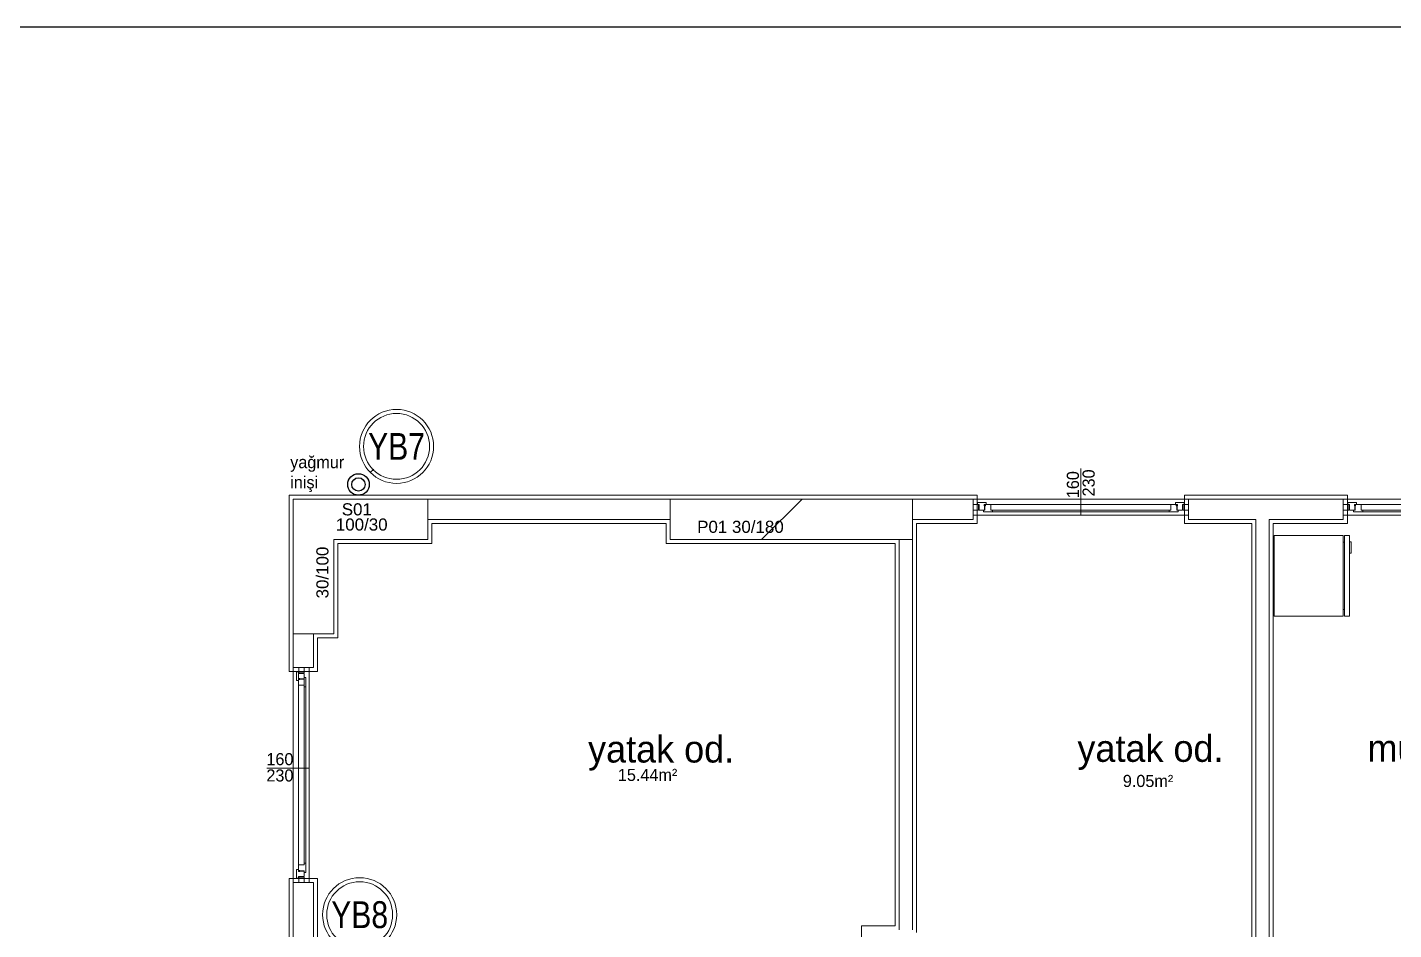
# Model space of a CAD drawing. Header units: centimetres. Extents: x 247352 to 270197, y -444050 to -441150.
# Drawn here: x 252558 to 253573, y -441821 to -441150 of the extents above; entities that cross this region are included whole.
import ezdxf
from ezdxf.enums import TextEntityAlignment as Align

# ---------------------------------------------------------------- set-up
doc = ezdxf.new("R2010")
doc.units = ezdxf.units.CM
for name, color, linetype, lineweight in [('ROTAS-MIMARI', 8, 'Continuous', 13), ('ROTAS-MIMARI-YAZI', 8, 'Continuous', 13), ('ROTAS-SIHHI-YAGMUR-NO', 3, 'Continuous', 18)]:
    doc.layers.add(name, color=color, linetype=linetype, lineweight=lineweight)
for name, color, linetype in [('ROTAS-PAFTA', 144, 'Continuous'), ('ROTAS-SEMBOL-KILAVUZ', 9, 'Continuous'), ('ROTAS-SIHHI-SEMBOL', 5, 'Continuous')]:
    doc.layers.add(name, color=color, linetype=linetype)
doc.styles.add('arial_1_18', font='arial.ttf', dxfattribs={"height": 0.2})
doc.styles.add('ROTAS-YAZI', font='arial.ttf')
pattern_1 = [(45, (11555268.9, -21881944.5), (-441.941738, 441.941738), []), (45, (11555710.8, -21881944.5), (-441.941738, 441.941738), [781.25, -156.25, 0, -156.25])]

# ---------------------------------------------------------------- blocks, each defined once
blk = doc.blocks.new('ROTAS-S2-KOLON-YAGMUR')
at = {"color": 3}
for radius in [8, 5]:
    blk.add_circle((0, 0), radius, dxfattribs=at)
blk = doc.blocks.new('ROTAS-S2-KOLON-NO-YAGMUR')
at = {"color": 1}
for radius in [27.5, 24.5]:
    blk.add_circle((0, 0), radius, dxfattribs=at)
at = {"color": 3, "style": 'ROTAS-YAZI', "width": 0.8}
blk.add_attdef('NO', text='', height=20, dxfattribs=at).set_placement((0, 0), align=Align.MIDDLE_CENTER)

msp = doc.modelspace()

# ---------------------------------------------------------------- hatches: boundary and pattern name
at = {"layer": 'ROTAS-MIMARI', "ltscale": 0.03}
h = msp.add_hatch(dxfattribs=at)
h.set_pattern_fill('ANSI35', color=256, scale=50, style=0)
h.set_pattern_definition(pattern_1)
h.paths.add_polyline_path([(252855.2, -441500.8), (252755.2, -441500.8), (252755.2, -441600.8), (252785.2, -441600.8), (252785.2, -441530.8), (252855.2, -441530.8)])
h.paths.add_polyline_path([(252783.7, -441576.8), (252783.7, -441533.7), (252769.8, -441533.7), (252769.8, -441576.8)], flags=24)
h.paths.add_polyline_path([(252784.5, -441526.6), (252827.6, -441526.6), (252827.6, -441512.6), (252784.5, -441512.6)], flags=24)
h.paths.add_polyline_path([(252788.9, -441515.3), (252815.9, -441515.3), (252815.9, -441501.4), (252788.9, -441501.4)], flags=24)
h = msp.add_hatch(dxfattribs=at)
h.set_pattern_fill('ANSI35', color=256, scale=50, style=0)
h.set_pattern_definition(pattern_1)
h.paths.add_polyline_path([(253215.2, -441500.8), (253035.2, -441500.8), (253035.2, -441530.8), (253215.2, -441530.8)])
h.paths.add_polyline_path([(253052.9, -441528.3), (253121.9, -441528.3), (253121.9, -441514.3), (253052.9, -441514.3)], flags=24)

# ---------------------------------------------------------------- linework, layer by layer
for p, q in [((253340.2, -441477.9), (253340.2, -441512.6)), ((252855.2, -441497.8), (252752.2, -441497.8)), ((252752.2, -441497.8), (252752.2, -441600.8)), ((253035.2, -441497.8), (252855.2, -441497.8)), ((252855.2, -441500.8), (253035.2, -441500.8)), ((253215.2, -441497.8), (253035.2, -441497.8)), ((253263.2, -441497.8), (253215.2, -441497.8)), ((253215.2, -441500.8), (253260.2, -441500.8)), ((253260.2, -441515.8), (253260.2, -441500.8)), ((253260.2, -441515.8), (253260.2, -441500.8)), ((253260.2, -441500.8), (253420.2, -441500.8)), ((253264.2, -441504.8), (253260.2, -441504.8)), ((253263.2, -441518.8), (253263.2, -441497.8)), ((253263.5, -441503.2), (253263.5, -441504.6)), ((253269.9, -441503.2), (253263.5, -441503.2)), ((253264.7, -441504.6), (253263.5, -441504.6)), ((253264.2, -441508.8), (253264.2, -441504.8)), ((253264.7, -441504.6), (253264.7, -441508.8)), ((253268.4, -441504.6), (253268.4, -441505.6)), ((253269.9, -441504.6), (253268.4, -441504.6)), ((253268.7, -441505.6), (253268.4, -441505.6)), ((253268.7, -441505.6), (253268.7, -441508.8)), ((253269, -441504.6), (253273.4, -441504.6)), ((253269, -441504.6), (253269, -441505.1)), ((253269.3, -441505.1), (253269, -441505.1)), ((253269.3, -441505.6), (253269, -441505.6)), ((253269, -441505.6), (253269, -441508.8)), ((253269.3, -441505.1), (253269.3, -441505.6)), ((253269.9, -441503.2), (253269.9, -441504.6)), ((253407, -441504.6), (253273.4, -441504.6)), ((253273.4, -441504.6), (253273.4, -441508.8)), ((253411.4, -441504.6), (253407, -441504.6)), ((253407, -441504.6), (253407, -441508.8)), ((253410.5, -441503.2), (253410.5, -441504.6)), ((253410.5, -441503.2), (253416.9, -441503.2)), ((253410.5, -441504.6), (253412, -441504.6)), ((253411.1, -441505.1), (253411.4, -441505.1)), ((253411.1, -441505.1), (253411.1, -441505.6)), ((253411.1, -441505.6), (253411.4, -441505.6)), ((253411.4, -441504.6), (253411.4, -441505.1)), ((253411.4, -441505.6), (253411.4, -441508.8)), ((253411.7, -441505.6), (253411.7, -441508.8)), ((253411.7, -441505.6), (253412, -441505.6)), ((253412, -441504.6), (253412, -441505.6)), ((253415.7, -441504.6), (253415.7, -441508.8)), ((253415.7, -441504.6), (253416.9, -441504.6)), ((253416.2, -441504.8), (253420.2, -441504.8)), ((253416.2, -441508.8), (253416.2, -441504.8)), ((253416.9, -441503.2), (253416.9, -441504.6)), ((253538.2, -441497.8), (253417.2, -441497.8)), ((253417.2, -441497.8), (253417.2, -441518.8)), ((253420.2, -441500.8), (253535.2, -441500.8)), ((253420.2, -441515.8), (253420.2, -441500.8)), ((253535.2, -441515.8), (253535.2, -441500.8)), ((253535.2, -441515.8), (253535.2, -441500.8)), ((253535.2, -441500.8), (253695.2, -441500.8)), ((253539.2, -441504.8), (253535.2, -441504.8)), ((253538.2, -441518.8), (253538.2, -441497.8)), ((253538.5, -441503.2), (253538.5, -441504.6)), ((253544.9, -441503.2), (253538.5, -441503.2)), ((253539.7, -441504.6), (253538.5, -441504.6)), ((253539.2, -441508.8), (253539.2, -441504.8)), ((253539.7, -441504.6), (253539.7, -441508.8)), ((253543.4, -441504.6), (253543.4, -441505.6)), ((253544.9, -441504.6), (253543.4, -441504.6)), ((253543.7, -441505.6), (253543.4, -441505.6)), ((253543.7, -441505.6), (253543.7, -441508.8)), ((253544, -441504.6), (253548.4, -441504.6)), ((253544, -441504.6), (253544, -441505.1)), ((253544.3, -441505.1), (253544, -441505.1)), ((253544.3, -441505.6), (253544, -441505.6)), ((253544, -441505.6), (253544, -441508.8)), ((253544.3, -441505.1), (253544.3, -441505.6)), ((253544.9, -441503.2), (253544.9, -441504.6)), ((253682, -441504.6), (253548.4, -441504.6)), ((253548.4, -441504.6), (253548.4, -441508.8)), ((252855.2, -441515.8), (253035.2, -441515.8)), ((253215.2, -441515.8), (253260.2, -441515.8)), ((253260.2, -441508.8), (253264.2, -441508.8)), ((253260.2, -441512.6), (253420.2, -441512.6)), ((253268.7, -441508.8), (253264.7, -441508.8)), ((253267.8, -441508.8), (253269, -441508.8)), ((253267.8, -441508.8), (253267.8, -441510.2)), ((253274.6, -441510.2), (253267.8, -441510.2)), ((253274.6, -441508.8), (253273.4, -441508.8)), ((253405.8, -441508.8), (253274.6, -441508.8)), ((253274.6, -441508.8), (253274.6, -441510.2)), ((253274.6, -441510.2), (253405.8, -441510.2)), ((253405.8, -441508.8), (253405.8, -441510.2)), ((253405.8, -441508.8), (253407, -441508.8)), ((253405.8, -441510.2), (253412.6, -441510.2)), ((253412.6, -441508.8), (253411.4, -441508.8)), ((253411.7, -441508.8), (253415.7, -441508.8)), ((253412.6, -441508.8), (253412.6, -441510.2)), ((253420.2, -441508.8), (253416.2, -441508.8)), ((253420.2, -441515.8), (253470.2, -441515.8)), ((253470.2, -441515.8), (253470.2, -441870.8)), ((253480.2, -441515.8), (253480.2, -441870.8)), ((253480.2, -441515.8), (253535.2, -441515.8)), ((253535.2, -441508.8), (253539.2, -441508.8)), ((253535.2, -441512.6), (253695.2, -441512.6)), ((253543.7, -441508.8), (253539.7, -441508.8)), ((253542.8, -441508.8), (253544, -441508.8)), ((253542.8, -441508.8), (253542.8, -441510.2)), ((253549.6, -441510.2), (253542.8, -441510.2)), ((253549.6, -441508.8), (253548.4, -441508.8)), ((253680.8, -441508.8), (253549.6, -441508.8)), ((253549.6, -441508.8), (253549.6, -441510.2)), ((253549.6, -441510.2), (253680.8, -441510.2)), ((252858.2, -441518.8), (253032.2, -441518.8)), ((252858.2, -441533.8), (252858.2, -441518.8)), ((253032.2, -441518.8), (253032.2, -441533.8)), ((253218.2, -441518.8), (253263.2, -441518.8)), ((253218.2, -441533.8), (253218.2, -441518.8)), ((253417.2, -441518.8), (253467.2, -441518.8)), ((253467.2, -441518.8), (253467.2, -441867.8)), ((253483.2, -441867.8), (253483.2, -441518.8)), ((253483.2, -441518.8), (253538.2, -441518.8)), ((252788.2, -441603.8), (252788.2, -441533.8)), ((252788.2, -441533.8), (252858.2, -441533.8)), ((253032.2, -441533.8), (253202.2, -441533.8)), ((253202.2, -441533.8), (253202.2, -441817.8)), ((253205.2, -441820.8), (253205.2, -441530.8)), ((253215.2, -441820.8), (253215.2, -441530.8)), ((253218.2, -441822.8), (253218.2, -441533.8)), ((253535.1, -441527.8), (253483.9, -441527.8)), ((253483.9, -441527.8), (253483.9, -441587.8)), ((253535, -441587.8), (253535.1, -441527.8)), ((253535.1, -441532.8), (253536, -441532.8)), ((253536, -441527.8), (253536, -441587.8)), ((253539.9, -441527.8), (253536, -441527.8)), ((253539.9, -441587.8), (253539.9, -441527.8)), ((253539.9, -441532.5), (253541, -441532.5)), ((253539.9, -441540.9), (253539.9, -441532.5)), ((253541, -441532.5), (253541, -441540.9)), ((253541, -441540.9), (253539.9, -441540.9)), ((253535, -441582.8), (253536, -441582.8)), ((253483.9, -441587.8), (253535, -441587.8)), ((253536, -441587.8), (253539.9, -441587.8)), ((252752.2, -441600.8), (252752.2, -441628.8)), ((252755.2, -441625.8), (252755.2, -441600.8)), ((252770.2, -441625.8), (252770.2, -441600.8)), ((252773.2, -441628.8), (252773.2, -441603.8)), ((252773.2, -441603.8), (252788.2, -441603.8)), ((252770.2, -441625.8), (252755.2, -441625.8)), ((252755.2, -441785.8), (252755.2, -441625.8)), ((252759.2, -441629.8), (252759.2, -441625.8)), ((252763.2, -441625.8), (252763.2, -441629.8)), ((252767.1, -441785.8), (252767.1, -441625.8)), ((252752.2, -441628.8), (252773.2, -441628.8)), ((252757.6, -441629.1), (252759, -441629.1)), ((252757.6, -441635.5), (252757.6, -441629.1)), ((252757.6, -441635.5), (252759, -441635.5)), ((252759, -441629.1), (252759, -441772.6)), ((252759, -441630.3), (252759, -441629.1)), ((252759, -441630.3), (252763.2, -441630.3)), ((252759, -441634), (252760, -441634)), ((252759, -441635.5), (252759, -441634)), ((252759, -441634.6), (252759, -441639)), ((252759, -441634.6), (252759.5, -441634.6)), ((252763.2, -441629.8), (252759.2, -441629.8)), ((252759.5, -441634.9), (252759.5, -441634.6)), ((252759.5, -441634.9), (252760, -441634.9)), ((252760, -441634.3), (252760, -441634)), ((252760, -441634.3), (252763.2, -441634.3)), ((252760, -441634.9), (252760, -441634.6)), ((252760, -441634.6), (252763.2, -441634.6)), ((252763.2, -441630.3), (252763.2, -441771.4)), ((252763.2, -441634.3), (252763.2, -441630.3)), ((252763.2, -441633.4), (252763.2, -441634.6)), ((252763.2, -441633.4), (252764.6, -441633.4)), ((252764.6, -441771.4), (252764.6, -441633.4)), ((252764.6, -441640.2), (252764.6, -441633.4)), ((252759, -441639), (252763.2, -441639)), ((252763.2, -441640.2), (252763.2, -441639)), ((252763.2, -441640.2), (252764.6, -441640.2)), ((252735.6, -441700.8), (252767.1, -441700.8)), ((252757.6, -441776.1), (252757.6, -441782.5)), ((252757.6, -441776.1), (252759, -441776.1)), ((252759, -441772.6), (252763.2, -441772.6)), ((252759, -441777), (252759, -441772.6)), ((252759, -441776.1), (252759, -441777.6)), ((252759, -441777), (252759.5, -441777)), ((252759, -441777.6), (252760, -441777.6)), ((252759.5, -441776.7), (252760, -441776.7)), ((252759.5, -441776.7), (252759.5, -441777)), ((252760, -441776.7), (252760, -441777)), ((252760, -441777), (252763.2, -441777)), ((252760, -441777.3), (252760, -441777.6)), ((252760, -441777.3), (252763.2, -441777.3)), ((252763.2, -441771.4), (252763.2, -441772.6)), ((252763.2, -441771.4), (252764.6, -441771.4)), ((252763.2, -441778.2), (252763.2, -441777)), ((252763.2, -441777.3), (252763.2, -441781.3)), ((252763.2, -441778.2), (252764.6, -441778.2)), ((252764.6, -441771.4), (252764.6, -441778.2)), ((252752.2, -441782.8), (252752.2, -441845.8)), ((252773.2, -441782.8), (252752.2, -441782.8)), ((252755.2, -441845.8), (252755.2, -441785.8)), ((252770.2, -441785.8), (252755.2, -441785.8)), ((252757.6, -441782.5), (252759, -441782.5)), ((252759, -441781.3), (252759, -441782.5)), ((252759, -441781.3), (252763.2, -441781.3)), ((252759.2, -441781.8), (252759.2, -441785.8)), ((252763.2, -441781.8), (252759.2, -441781.8)), ((252763.2, -441785.8), (252763.2, -441781.8)), ((252770.2, -441845.8), (252770.2, -441785.8)), ((252773.2, -441842.8), (252773.2, -441782.8)), ((253177.2, -441817.8), (253177.2, -441867.8)), ((253202.2, -441817.8), (253177.2, -441817.8))]:
    msp.add_line(p, q, dxfattribs=at)
for points in [[(252755.2, -441600.8), (252755.2, -441500.8)], [(252755.2, -441500.8), (252855.2, -441500.8)], [(252855.2, -441500.8), (252855.2, -441530.8)], [(253035.2, -441530.8), (253035.2, -441500.8)], [(253035.2, -441500.8), (253215.2, -441500.8)], [(253215.2, -441530.8), (253215.2, -441500.8)], [(252855.2, -441530.8), (252785.2, -441530.8)], [(252785.2, -441530.8), (252785.2, -441600.8)], [(253035.2, -441530.8), (253215.2, -441530.8)], [(252785.2, -441600.8), (252755.2, -441600.8)]]:
    msp.add_lwpolyline(points, dxfattribs=at)
for radius in [8, 5]:
    msp.add_circle((252803.6, -441489.8), radius, dxfattribs=at)
at = {"layer": 'ROTAS-PAFTA'}
msp.add_lwpolyline([(252513, -444050), (254578, -444050), (254578, -441150), (252513, -441150)], close=True, dxfattribs=at)
at = {"layer": 'ROTAS-SEMBOL-KILAVUZ'}
msp.add_line((252814.9, -441478.5), (252812.4, -441481), dxfattribs=at)

# ---------------------------------------------------------------- block references
at = {"layer": 'ROTAS-SIHHI-SEMBOL'}
msp.add_blockref('ROTAS-S2-KOLON-YAGMUR', (252803.6, -441489.8), dxfattribs=at)
at = {"layer": 'ROTAS-SIHHI-YAGMUR-NO'}
for p, values in [((252831.9, -441461.5), {'NO': 'YB7'}), ((252804.5, -441809.6), {'NO': 'YB8'})]:
    msp.add_blockref('ROTAS-S2-KOLON-NO-YAGMUR', p, dxfattribs=at).add_auto_attribs(values)

# ---------------------------------------------------------------- texts
at = {"layer": 'ROTAS-MIMARI-YAZI', "ltscale": 0.03}
for s, p in [('160', (253338.8, -441500)), ('230', (253350.5, -441498.7))]:
    msp.add_text(s, height=9, rotation=90, dxfattribs=at).set_placement(p)
at = {"layer": 'ROTAS-MIMARI-YAZI', "ltscale": 0.03, "style": 'arial_1_18'}
for s, p in [('S01', (252791.2, -441512.8)), ('100/30', (252786.8, -441524.1)), ('P01 30/180', (253055.2, -441525.8))]:
    msp.add_text(s, height=9, dxfattribs=at).set_placement(p)
msp.add_text('30/100', height=9, rotation=90, dxfattribs=at).set_placement((252781.3, -441574.5))
at = {"layer": 'ROTAS-MIMARI-YAZI', "ltscale": 0.03}
for s, p in [('160', (252735.2, -441698.5)), ('230', (252735.2, -441710.6))]:
    msp.add_text(s, height=9, dxfattribs=at).set_placement(p)
for s, width, insert, char_height, attachment_point in [('yağmur\\Pinişi', 115.95, (252752.9, -441495.5), 9, 7), ('yatak od.', 237.649, (253082.7, -441676.5), 20, 3), ('yatak od.', 237.649, (253446.2, -441676), 20, 3), ('mutfak', 237.649, (253633.4, -441675.8), 20, 3), ('15.44m²', 64.717, (252996.3, -441701.2), 9, 1), ('9.05m²', 64.717, (253371.4, -441705.7), 9, 1)]:
    msp.add_mtext_dynamic_manual_height_columns(s, width=width, gutter_width=45, heights=[0], dxfattribs=dict(at, insert=insert, char_height=char_height, attachment_point=attachment_point))

doc.saveas('drawing.dxf')
